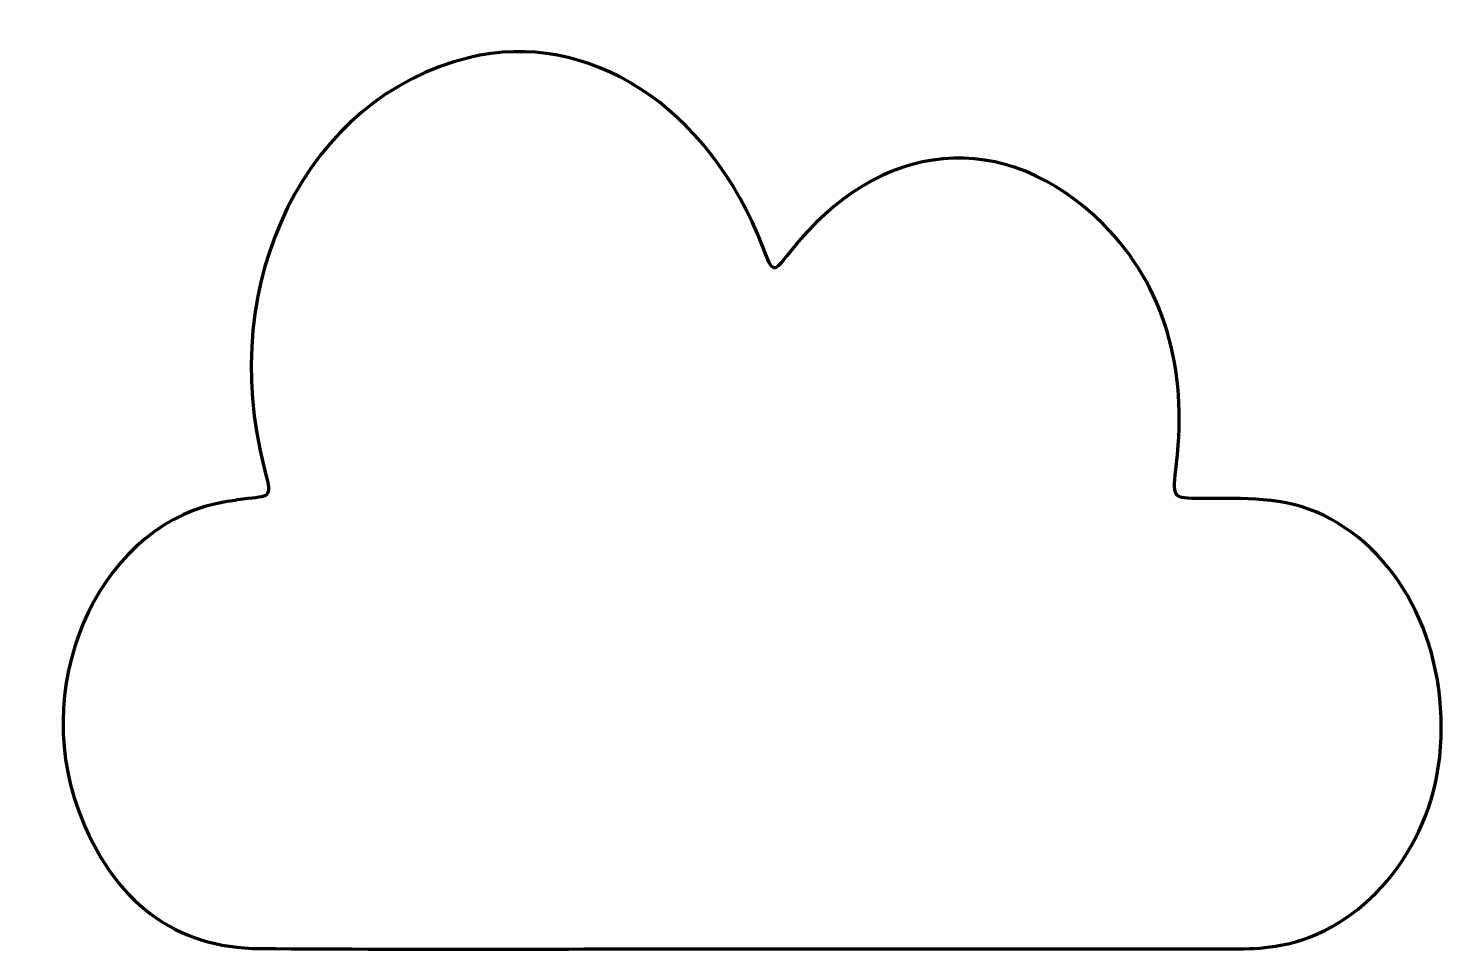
# Model space of a CAD drawing. Header units: millimetres. Extents: x 28 to 180, y -196 to -98.
import ezdxf

# ---------------------------------------------------------------- set-up
doc = ezdxf.new("R2010")
doc.units = ezdxf.units.MM
doc.header["$MEASUREMENT"] = 0
doc.layers.add('Capa 1', color=7, linetype='Continuous')

msp = doc.modelspace()

# ---------------------------------------------------------------- linework, layer by layer
at = {"layer": 'Capa 1', "color": 250, "lineweight": 70, "true_color": 0x1c1c1b}
msp.add_open_spline([(105.54, -196.37), (87.99, -196.37), (70.43, -196.45), (52.88, -196.34), (43.87, -196.29), (37.17, -191.46), (33.48, -181.58), (28.14, -167.3), (36.32, -150.5), (49.37, -148.63), (50.11, -148.53), (50.84, -148.36), (51.57, -148.29), (54.08, -148.06), (54.09, -148.07), (53.31, -145.06), (48.13, -125.04), (57.88, -105.48), (75.15, -101.24), (87.87, -98.11), (100.79, -106.44), (106.57, -121.52), (107.64, -124.3), (107.64, -124.3), (109.43, -122), (118.9, -109.88), (132.44, -108.53), (142.91, -119.04), (149.49, -125.64), (151.88, -134.43), (150.73, -144.53), (150.29, -148.31), (150.18, -148.29), (153.44, -148.3), (157.82, -148.31), (162.19, -148.03), (166.4, -150.08), (174.94, -154.24), (179.98, -164.57), (178.82, -175.86), (177.8, -185.87), (170.54, -194.43), (161.83, -195.99), (160.35, -196.26), (158.88, -196.37), (157.39, -196.37), (140.11, -196.37), (122.83, -196.37), (105.54, -196.37)], degree=3, knots=[0, 0, 0, 0, 1, 1, 1, 2, 2, 2, 3, 3, 3, 4, 4, 4, 5, 5, 5, 6, 6, 6, 7, 7, 7, 8, 8, 8, 9, 9, 9, 10, 10, 10, 11, 11, 11, 12, 12, 12, 13, 13, 13, 14, 14, 14, 15, 15, 15, 16, 16, 16, 16], dxfattribs=at)

doc.saveas('drawing.dxf')
